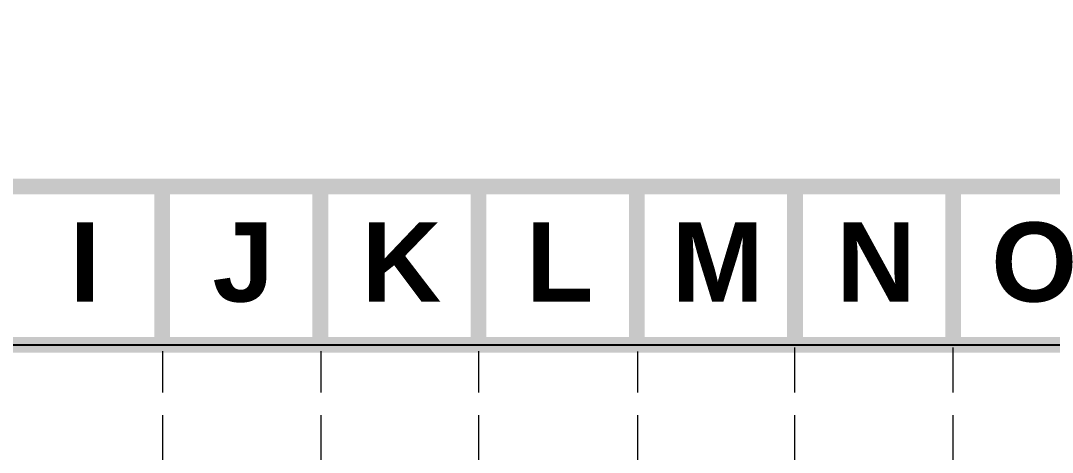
# Model space of a CAD drawing. Header units: inches. Extents: x 2520351 to 2523325, y 7106287 to 7111535.
# Drawn here: x 2521099.7 to 2521443, y 7109570.7 to 7109714.2 of the extents above; entities that cross this region are included whole.
import ezdxf
from ezdxf.enums import TextEntityAlignment as Align

# ---------------------------------------------------------------- set-up
doc = ezdxf.new("R2010")
doc.units = ezdxf.units.IN
doc.header["$MEASUREMENT"] = 0
doc.linetypes.add('DASHED', pattern=[0.75, 0.5, -0.25])
doc.linetypes.add('HIDDEN', pattern=[0.375, 0.25, -0.125])
for name, color, linetype in [('BASE', 7, 'Continuous'), ('GRID', 254, 'DASHED'), ('XPAV-sc1$0$p-foc', 11, 'Continuous')]:
    doc.layers.add(name, color=color, linetype=linetype)
doc.styles.get("Standard").update_dxf_attribs({"font": 'ARIALBD.TTF'})

msp = doc.modelspace()

# ---------------------------------------------------------------- linework, layer by layer
at = {"layer": 'BASE', "color": 9}
msp.add_line((2520673.05, 7109606.44), (2522673.45, 7109606.44), dxfattribs=at)
at = {"layer": 'BASE', "const_width": 5.26}
for points in [[(2522726.09, 7106289.98), (2522726.09, 7109659.08), (2520620.41, 7109659.08), (2520620.41, 7106289.98)], [(2522673.45, 7106342.62), (2522673.45, 7109606.44), (2520673.05, 7109606.44), (2520673.05, 7106342.62)]]:
    msp.add_lwpolyline(points, close=True, dxfattribs=at)
for points in [[(2521146.83, 7109659.08), (2521146.83, 7109606.44)], [(2521199.47, 7109659.08), (2521199.47, 7109606.44)], [(2521252.11, 7109659.08), (2521252.11, 7109606.44)], [(2521304.75, 7109659.08), (2521304.75, 7109606.44)], [(2521357.4, 7109659.08), (2521357.4, 7109606.44)], [(2521410.04, 7109659.08), (2521410.04, 7109606.44)]]:
    msp.add_lwpolyline(points, dxfattribs=at)
at = {"layer": 'GRID', "color": 252, "linetype": 'HIDDEN', "lineweight": 0, "ltscale": 60}
for p, q in [((2521357.4, 7106553.1), (2521357.4, 7109606.44)), ((2521410.04, 7106553.09), (2521410.04, 7109606.44)), ((2521147.02, 7106553.13), (2521147.03, 7109604.34)), ((2521199.8, 7106553.12), (2521199.75, 7109604.33)), ((2521252.12, 7106553.11), (2521252.22, 7109604.32)), ((2521304.78, 7106553.1), (2521305.1, 7109604.25))]:
    msp.add_line(p, q, dxfattribs=at)
at = {"layer": 'XPAV-sc1$0$p-foc', "color": 7}
msp.add_arc((2521837.71, 7110047.84), 1487, 271.16849, 271.16849, dxfattribs=at)

# ---------------------------------------------------------------- texts
at = {"layer": 'BASE'}
for s, p in [('I', (2521121.15, 7109633.98)), ('J', (2521173.79, 7109633.98)), ('K', (2521226.43, 7109633.98)), ('L', (2521279.07, 7109633.98)), ('M', (2521331.71, 7109633.98)), ('N', (2521384.36, 7109633.98)), ('O', (2521437, 7109633.98))]:
    msp.add_text(s, height=26.32, dxfattribs=at).set_placement(p, align=Align.MIDDLE_CENTER)

doc.saveas('drawing.dxf')
